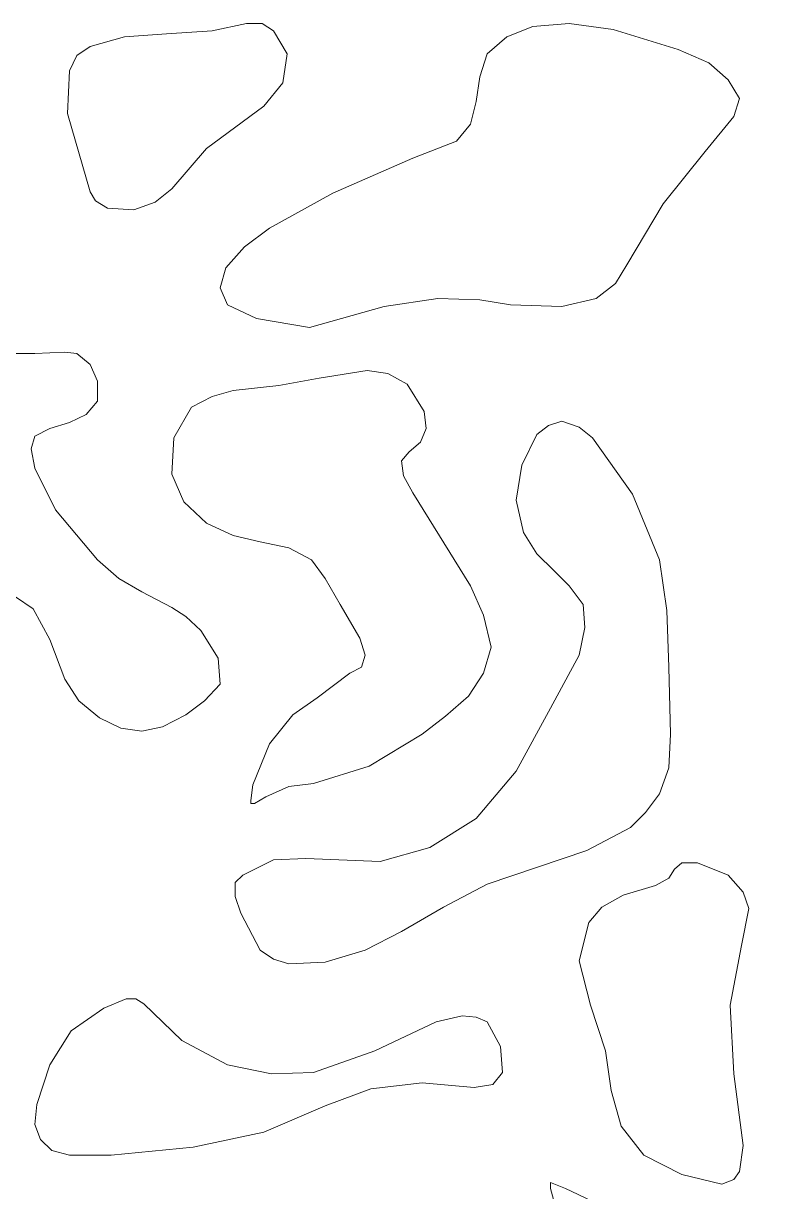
# Model space of a CAD drawing. Header units: millimetres. Extents: x -1200 to 1200, y -590 to 590.
# Drawn here: x 896.3 to 1191, y 119.8 to 585.8 of the extents above; entities that cross this region are included whole.
import ezdxf

# ---------------------------------------------------------------- set-up
doc = ezdxf.new("R2010")
doc.units = ezdxf.units.MM
doc.header["$MEASUREMENT"] = 0
doc.layers.add('Layer 1', color=7, linetype='Continuous')

msp = doc.modelspace()

# ---------------------------------------------------------------- linework, layer by layer
at = {"layer": 'Layer 1', "color": 250, "lineweight": 20}
for points, knots in [([(922.8638, 518.6329), (922.8638, 518.6329), (913.8856, 549.8079), (913.8856, 549.8079), (913.8856, 549.8079), (914.6323, 566.7938), (914.6323, 566.7938), (914.6323, 566.7938), (917.6268, 572.9876), (917.6268, 572.9876), (917.6268, 572.9876), (922.8638, 576.5842), (922.8638, 576.5842), (922.8638, 576.5842), (936.5796, 580.3824), (936.5796, 580.3824), (936.5796, 580.3824), (953.2899, 581.5814), (953.2899, 581.5814), (953.2899, 581.5814), (971.496, 582.7802), (971.496, 582.7802), (971.496, 582.7802), (985.2144, 585.7763), (985.2144, 585.7763), (985.2144, 585.7763), (991.4479, 585.7763), (991.4479, 585.7763), (991.4479, 585.7763), (995.9383, 582.7802), (995.9383, 582.7802), (995.9383, 582.7802), (1001.4252, 573.5881), (1001.4252, 573.5881), (1001.4252, 573.5881), (999.6794, 561.9983), (999.6794, 561.9983), (999.6794, 561.9983), (992.1971, 552.804), (992.1971, 552.804), (992.1971, 552.804), (969.2534, 535.8203), (969.2534, 535.8203), (969.2534, 535.8203), (955.535, 519.8339), (955.535, 519.8339), (955.535, 519.8339), (948.802, 514.4378), (948.802, 514.4378), (948.802, 514.4378), (940.3207, 511.4396), (940.3207, 511.4396), (940.3207, 511.4396), (929.8466, 512.0401), (929.8466, 512.0401), (929.8466, 512.0401), (925.109, 515.0362), (925.109, 515.0362), (925.109, 515.0362), (922.8638, 518.6329), (922.8638, 518.6329)], [0, 0, 0, 0, 0.05, 0.05, 0.05, 0.1, 0.1, 0.1, 0.15, 0.15, 0.15, 0.2, 0.2, 0.2, 0.25, 0.25, 0.25, 0.3, 0.3, 0.3, 0.35, 0.35, 0.35, 0.4, 0.4, 0.4, 0.45, 0.45, 0.45, 0.5, 0.5, 0.5, 0.55, 0.55, 0.55, 0.6, 0.6, 0.6, 0.65, 0.65, 0.65, 0.7, 0.7, 0.7, 0.75, 0.75, 0.75, 0.8, 0.8, 0.8, 0.85, 0.85, 0.85, 0.9, 0.9, 0.9, 0.95, 0.95, 0.95, 1, 1, 1, 1]), ([(1010.4034, 464.4797), (1010.4034, 464.4797), (989.2053, 468.0763), (989.2053, 468.0763), (989.2053, 468.0763), (977.7322, 473.4723), (977.7322, 473.4723), (977.7322, 473.4723), (974.7403, 480.2667), (974.7403, 480.2667), (974.7403, 480.2667), (976.9829, 488.2599), (976.9829, 488.2599), (976.9829, 488.2599), (984.4651, 496.652), (984.4651, 496.652), (984.4651, 496.652), (994.4424, 504.0469), (994.4424, 504.0469), (994.4424, 504.0469), (1019.6313, 518.0345), (1019.6313, 518.0345), (1019.6313, 518.0345), (1051.5559, 532.0221), (1051.5559, 532.0221), (1051.5559, 532.0221), (1069.0127, 538.8164), (1069.0127, 538.8164), (1069.0127, 538.8164), (1074.4996, 545.6107), (1074.4996, 545.6107), (1074.4996, 545.6107), (1076.7448, 554.6034), (1076.7448, 554.6034), (1076.7448, 554.6034), (1078.2408, 564.396), (1078.2408, 564.396), (1078.2408, 564.396), (1081.2352, 573.5881), (1081.2352, 573.5881), (1081.2352, 573.5881), (1088.9647, 580.3824), (1088.9647, 580.3824), (1088.9647, 580.3824), (1099.4413, 584.5774), (1099.4413, 584.5774), (1099.4413, 584.5774), (1113.9064, 585.7763), (1113.9064, 585.7763), (1113.9064, 585.7763), (1131.3634, 583.3785), (1131.3634, 583.3785), (1131.3634, 583.3785), (1157.3015, 575.3853), (1157.3015, 575.3853), (1157.3015, 575.3853), (1169.5214, 569.9915), (1169.5214, 569.9915), (1169.5214, 569.9915), (1177.2534, 563.1971), (1177.2534, 563.1971), (1177.2534, 563.1971), (1181.7438, 555.8023), (1181.7438, 555.8023), (1181.7438, 555.8023), (1179.4986, 548.6091), (1179.4986, 548.6091), (1179.4986, 548.6091), (1168.0255, 534.6214), (1168.0255, 534.6214), (1168.0255, 534.6214), (1151.3152, 513.8373), (1151.3152, 513.8373), (1151.3152, 513.8373), (1136.8501, 489.4588), (1136.8501, 489.4588), (1136.8501, 489.4588), (1132.3624, 482.0639), (1132.3624, 482.0639), (1132.3624, 482.0639), (1124.6303, 476.0696), (1124.6303, 476.0696), (1124.6303, 476.0696), (1110.912, 472.8718), (1110.912, 472.8718), (1110.912, 472.8718), (1090.4631, 473.4723), (1090.4631, 473.4723), (1090.4631, 473.4723), (1078.2408, 475.4712), (1078.2408, 475.4712), (1078.2408, 475.4712), (1061.5305, 476.0696), (1061.5305, 476.0696), (1061.5305, 476.0696), (1040.0827, 472.8718), (1040.0827, 472.8718), (1040.0827, 472.8718), (1010.4034, 464.4797), (1010.4034, 464.4797)], [0, 0, 0, 0, 0.03030303, 0.03030303, 0.03030303, 0.06060606, 0.06060606, 0.06060606, 0.09090909, 0.09090909, 0.09090909, 0.12121212, 0.12121212, 0.12121212, 0.15151515, 0.15151515, 0.15151515, 0.18181818, 0.18181818, 0.18181818, 0.21212121, 0.21212121, 0.21212121, 0.24242424, 0.24242424, 0.24242424, 0.27272727, 0.27272727, 0.27272727, 0.3030303, 0.3030303, 0.3030303, 0.33333333, 0.33333333, 0.33333333, 0.36363636, 0.36363636, 0.36363636, 0.39393939, 0.39393939, 0.39393939, 0.42424242, 0.42424242, 0.42424242, 0.45454545, 0.45454545, 0.45454545, 0.48484848, 0.48484848, 0.48484848, 0.51515152, 0.51515152, 0.51515152, 0.54545455, 0.54545455, 0.54545455, 0.57575758, 0.57575758, 0.57575758, 0.60606061, 0.60606061, 0.60606061, 0.63636364, 0.63636364, 0.63636364, 0.66666667, 0.66666667, 0.66666667, 0.6969697, 0.6969697, 0.6969697, 0.72727273, 0.72727273, 0.72727273, 0.75757576, 0.75757576, 0.75757576, 0.78787879, 0.78787879, 0.78787879, 0.81818182, 0.81818182, 0.81818182, 0.84848485, 0.84848485, 0.84848485, 0.87878788, 0.87878788, 0.87878788, 0.90909091, 0.90909091, 0.90909091, 0.93939394, 0.93939394, 0.93939394, 0.96969697, 0.96969697, 0.96969697, 1, 1, 1, 1]), ([(922.8638, 449.6922), (922.8638, 449.6922), (925.8557, 443.0973), (925.8557, 443.0973), (925.8557, 443.0973), (925.8557, 435.104), (925.8557, 435.104), (925.8557, 435.104), (921.3679, 429.7102), (921.3679, 429.7102), (921.3679, 429.7102), (914.6323, 426.5125), (914.6323, 426.5125), (914.6323, 426.5125), (906.9029, 424.1147), (906.9029, 424.1147), (906.9029, 424.1147), (900.9165, 421.1164), (900.9165, 421.1164), (900.9165, 421.1164), (899.4206, 416.1215), (899.4206, 416.1215), (899.4206, 416.1215), (900.9165, 408.3277), (900.9165, 408.3277), (900.9165, 408.3277), (909.1455, 391.7408), (909.1455, 391.7408), (909.1455, 391.7408), (925.8557, 371.7588), (925.8557, 371.7588), (925.8557, 371.7588), (934.337, 364.364), (934.337, 364.364), (934.337, 364.364), (943.565, 358.9701), (943.565, 358.9701), (943.565, 358.9701), (955.535, 352.7741), (955.535, 352.7741), (955.535, 352.7741), (961.0219, 349.1775), (961.0219, 349.1775), (961.0219, 349.1775), (967.0082, 343.582), (967.0082, 343.582), (967.0082, 343.582), (973.991, 332.5906), (973.991, 332.5906), (973.991, 332.5906), (974.7403, 322.1995), (974.7403, 322.1995), (974.7403, 322.1995), (968.5041, 315.6069), (968.5041, 315.6069), (968.5041, 315.6069), (961.0219, 310.0114), (961.0219, 310.0114), (961.0219, 310.0114), (951.7939, 305.2137), (951.7939, 305.2137), (951.7939, 305.2137), (943.565, 303.4165), (943.565, 303.4165), (943.565, 303.4165), (935.0837, 304.6154), (935.0837, 304.6154), (935.0837, 304.6154), (926.605, 308.8125), (926.605, 308.8125), (926.605, 308.8125), (918.3734, 315.6069), (918.3734, 315.6069), (918.3734, 315.6069), (912.8866, 324.1984), (912.8866, 324.1984), (912.8866, 324.1984), (906.9029, 339.9854), (906.9029, 339.9854), (906.9029, 339.9854), (900.1673, 352.1758), (900.1673, 352.1758), (900.1673, 352.1758), (893.1845, 356.9713), (893.1845, 356.9713), (893.1845, 356.9713), (884.9556, 359.5685), (884.9556, 359.5685), (884.9556, 359.5685), (865.7504, 358.9701), (865.7504, 358.9701), (865.7504, 358.9701), (850.536, 356.3707), (850.536, 356.3707), (850.536, 356.3707), (835.3243, 356.3707), (835.3243, 356.3707), (835.3243, 356.3707), (824.5978, 360.7673), (824.5978, 360.7673), (824.5978, 360.7673), (817.1155, 369.1595), (817.1155, 369.1595), (817.1155, 369.1595), (812.6278, 383.947), (812.6278, 383.947), (812.6278, 383.947), (812.6278, 390.5419), (812.6278, 390.5419), (812.6278, 390.5419), (814.8729, 395.5391), (814.8729, 395.5391), (814.8729, 395.5391), (820.8567, 400.3345), (820.8567, 400.3345), (820.8567, 400.3345), (830.8339, 401.5334), (830.8339, 401.5334), (830.8339, 401.5334), (844.5522, 402.1317), (844.5522, 402.1317), (844.5522, 402.1317), (849.7894, 402.7323), (849.7894, 402.7323), (849.7894, 402.7323), (854.2772, 405.3295), (854.2772, 405.3295), (854.2772, 405.3295), (857.5188, 411.3238), (857.5188, 411.3238), (857.5188, 411.3238), (859.764, 420.5159), (859.764, 420.5159), (859.764, 420.5159), (864.2544, 438.1023), (864.2544, 438.1023), (864.2544, 438.1023), (872.7331, 448.4933), (872.7331, 448.4933), (872.7331, 448.4933), (884.9556, 454.0887), (884.9556, 454.0887), (884.9556, 454.0887), (900.9165, 454.0887), (900.9165, 454.0887), (900.9165, 454.0887), (912.8866, 454.6871), (912.8866, 454.6871), (912.8866, 454.6871), (917.6268, 454.0887), (917.6268, 454.0887), (917.6268, 454.0887), (922.8638, 449.6922), (922.8638, 449.6922)], [0, 0, 0, 0, 0.01960784, 0.01960784, 0.01960784, 0.03921569, 0.03921569, 0.03921569, 0.05882353, 0.05882353, 0.05882353, 0.07843137, 0.07843137, 0.07843137, 0.09803922, 0.09803922, 0.09803922, 0.11764706, 0.11764706, 0.11764706, 0.1372549, 0.1372549, 0.1372549, 0.15686275, 0.15686275, 0.15686275, 0.17647059, 0.17647059, 0.17647059, 0.19607843, 0.19607843, 0.19607843, 0.21568627, 0.21568627, 0.21568627, 0.23529412, 0.23529412, 0.23529412, 0.25490196, 0.25490196, 0.25490196, 0.2745098, 0.2745098, 0.2745098, 0.29411765, 0.29411765, 0.29411765, 0.31372549, 0.31372549, 0.31372549, 0.33333333, 0.33333333, 0.33333333, 0.35294118, 0.35294118, 0.35294118, 0.37254902, 0.37254902, 0.37254902, 0.39215686, 0.39215686, 0.39215686, 0.41176471, 0.41176471, 0.41176471, 0.43137255, 0.43137255, 0.43137255, 0.45098039, 0.45098039, 0.45098039, 0.47058824, 0.47058824, 0.47058824, 0.49019608, 0.49019608, 0.49019608, 0.50980392, 0.50980392, 0.50980392, 0.52941176, 0.52941176, 0.52941176, 0.54901961, 0.54901961, 0.54901961, 0.56862745, 0.56862745, 0.56862745, 0.58823529, 0.58823529, 0.58823529, 0.60784314, 0.60784314, 0.60784314, 0.62745098, 0.62745098, 0.62745098, 0.64705882, 0.64705882, 0.64705882, 0.66666667, 0.66666667, 0.66666667, 0.68627451, 0.68627451, 0.68627451, 0.70588235, 0.70588235, 0.70588235, 0.7254902, 0.7254902, 0.7254902, 0.74509804, 0.74509804, 0.74509804, 0.76470588, 0.76470588, 0.76470588, 0.78431373, 0.78431373, 0.78431373, 0.80392157, 0.80392157, 0.80392157, 0.82352941, 0.82352941, 0.82352941, 0.84313725, 0.84313725, 0.84313725, 0.8627451, 0.8627451, 0.8627451, 0.88235294, 0.88235294, 0.88235294, 0.90196078, 0.90196078, 0.90196078, 0.92156863, 0.92156863, 0.92156863, 0.94117647, 0.94117647, 0.94117647, 0.96078431, 0.96078431, 0.96078431, 0.98039216, 0.98039216, 0.98039216, 1, 1, 1, 1]), ([(1049.3106, 441.8984), (1049.3106, 441.8984), (1056.0437, 430.9091), (1056.0437, 430.9091), (1056.0437, 430.9091), (1056.7929, 424.1147), (1056.7929, 424.1147), (1056.7929, 424.1147), (1054.5478, 418.7187), (1054.5478, 418.7187), (1054.5478, 418.7187), (1050.0599, 414.9227), (1050.0599, 414.9227), (1050.0599, 414.9227), (1047.0655, 411.3238), (1047.0655, 411.3238), (1047.0655, 411.3238), (1047.8147, 405.3295), (1047.8147, 405.3295), (1047.8147, 405.3295), (1051.5559, 398.5351), (1051.5559, 398.5351), (1051.5559, 398.5351), (1074.4996, 361.3679), (1074.4996, 361.3679), (1074.4996, 361.3679), (1079.7367, 349.7759), (1079.7367, 349.7759), (1079.7367, 349.7759), (1082.7311, 336.9871), (1082.7311, 336.9871), (1082.7311, 336.9871), (1079.7367, 326.5962), (1079.7367, 326.5962), (1079.7367, 326.5962), (1073.7529, 317.4041), (1073.7529, 317.4041), (1073.7529, 317.4041), (1064.525, 309.4109), (1064.525, 309.4109), (1064.525, 309.4109), (1055.297, 302.2177), (1055.297, 302.2177), (1055.297, 302.2177), (1034.0964, 289.4289), (1034.0964, 289.4289), (1034.0964, 289.4289), (1011.8993, 282.6346), (1011.8993, 282.6346), (1011.8993, 282.6346), (1002.1744, 281.4357), (1002.1744, 281.4357), (1002.1744, 281.4357), (992.9464, 277.2386), (992.9464, 277.2386), (992.9464, 277.2386), (988.456, 274.6413), (988.456, 274.6413), (988.456, 274.6413), (986.9601, 274.6413), (986.9601, 274.6413), (986.9601, 274.6413), (986.9601, 275.8402), (986.9601, 275.8402), (986.9601, 275.8402), (987.7094, 282.034), (987.7094, 282.034), (987.7094, 282.034), (994.4424, 298.4194), (994.4424, 298.4194), (994.4424, 298.4194), (1003.6703, 310.0114), (1003.6703, 310.0114), (1003.6703, 310.0114), (1013.3978, 316.8057), (1013.3978, 316.8057), (1013.3978, 316.8057), (1026.3643, 326.5962), (1026.3643, 326.5962), (1026.3643, 326.5962), (1031.1045, 328.9939), (1031.1045, 328.9939), (1031.1045, 328.9939), (1032.6004, 333.7894), (1032.6004, 333.7894), (1032.6004, 333.7894), (1030.3552, 340.5838), (1030.3552, 340.5838), (1030.3552, 340.5838), (1022.6232, 353.973), (1022.6232, 353.973), (1022.6232, 353.973), (1016.6394, 364.364), (1016.6394, 364.364), (1016.6394, 364.364), (1011.1526, 371.7588), (1011.1526, 371.7588), (1011.1526, 371.7588), (1002.1744, 376.5543), (1002.1744, 376.5543), (1002.1744, 376.5543), (990.7012, 378.9521), (990.7012, 378.9521), (990.7012, 378.9521), (979.9773, 381.5493), (979.9773, 381.5493), (979.9773, 381.5493), (969.2534, 386.347), (969.2534, 386.347), (969.2534, 386.347), (960.2726, 394.9385), (960.2726, 394.9385), (960.2726, 394.9385), (955.535, 405.93), (955.535, 405.93), (955.535, 405.93), (956.2843, 420.5159), (956.2843, 420.5159), (956.2843, 420.5159), (963.2671, 432.7063), (963.2671, 432.7063), (963.2671, 432.7063), (971.496, 436.9034), (971.496, 436.9034), (971.496, 436.9034), (979.9773, 439.3012), (979.9773, 439.3012), (979.9773, 439.3012), (998.1836, 441.3), (998.1836, 441.3), (998.1836, 441.3), (1014.1445, 444.2961), (1014.1445, 444.2961), (1014.1445, 444.2961), (1033.3497, 447.2944), (1033.3497, 447.2944), (1033.3497, 447.2944), (1041.5786, 446.0955), (1041.5786, 446.0955), (1041.5786, 446.0955), (1049.3106, 441.8984), (1049.3106, 441.8984)], [0, 0, 0, 0, 0.0212766, 0.0212766, 0.0212766, 0.04255319, 0.04255319, 0.04255319, 0.06382979, 0.06382979, 0.06382979, 0.08510638, 0.08510638, 0.08510638, 0.10638298, 0.10638298, 0.10638298, 0.12765957, 0.12765957, 0.12765957, 0.14893617, 0.14893617, 0.14893617, 0.17021277, 0.17021277, 0.17021277, 0.19148936, 0.19148936, 0.19148936, 0.21276596, 0.21276596, 0.21276596, 0.23404255, 0.23404255, 0.23404255, 0.25531915, 0.25531915, 0.25531915, 0.27659574, 0.27659574, 0.27659574, 0.29787234, 0.29787234, 0.29787234, 0.31914894, 0.31914894, 0.31914894, 0.34042553, 0.34042553, 0.34042553, 0.36170213, 0.36170213, 0.36170213, 0.38297872, 0.38297872, 0.38297872, 0.40425532, 0.40425532, 0.40425532, 0.42553191, 0.42553191, 0.42553191, 0.44680851, 0.44680851, 0.44680851, 0.46808511, 0.46808511, 0.46808511, 0.4893617, 0.4893617, 0.4893617, 0.5106383, 0.5106383, 0.5106383, 0.53191489, 0.53191489, 0.53191489, 0.55319149, 0.55319149, 0.55319149, 0.57446809, 0.57446809, 0.57446809, 0.59574468, 0.59574468, 0.59574468, 0.61702128, 0.61702128, 0.61702128, 0.63829787, 0.63829787, 0.63829787, 0.65957447, 0.65957447, 0.65957447, 0.68085106, 0.68085106, 0.68085106, 0.70212766, 0.70212766, 0.70212766, 0.72340426, 0.72340426, 0.72340426, 0.74468085, 0.74468085, 0.74468085, 0.76595745, 0.76595745, 0.76595745, 0.78723404, 0.78723404, 0.78723404, 0.80851064, 0.80851064, 0.80851064, 0.82978723, 0.82978723, 0.82978723, 0.85106383, 0.85106383, 0.85106383, 0.87234043, 0.87234043, 0.87234043, 0.89361702, 0.89361702, 0.89361702, 0.91489362, 0.91489362, 0.91489362, 0.93617021, 0.93617021, 0.93617021, 0.95744681, 0.95744681, 0.95744681, 0.9787234, 0.9787234, 0.9787234, 1, 1, 1, 1]), ([(1123.1344, 420.5159), (1123.1344, 420.5159), (1139.0954, 397.9368), (1139.0954, 397.9368), (1139.0954, 397.9368), (1149.8192, 371.7588), (1149.8192, 371.7588), (1149.8192, 371.7588), (1152.8138, 351.5752), (1152.8138, 351.5752), (1152.8138, 351.5752), (1153.5604, 328.9939), (1153.5604, 328.9939), (1153.5604, 328.9939), (1154.3097, 302.2177), (1154.3097, 302.2177), (1154.3097, 302.2177), (1153.5604, 288.8284), (1153.5604, 288.8284), (1153.5604, 288.8284), (1149.8192, 278.4374), (1149.8192, 278.4374), (1149.8192, 278.4374), (1144.3325, 271.0425), (1144.3325, 271.0425), (1144.3325, 271.0425), (1138.3461, 265.0482), (1138.3461, 265.0482), (1138.3461, 265.0482), (1120.8892, 255.8561), (1120.8892, 255.8561), (1120.8892, 255.8561), (1081.2352, 242.4668), (1081.2352, 242.4668), (1081.2352, 242.4668), (1063.7757, 233.2748), (1063.7757, 233.2748), (1063.7757, 233.2748), (1047.0655, 223.4843), (1047.0655, 223.4843), (1047.0655, 223.4843), (1032.6004, 216.0895), (1032.6004, 216.0895), (1032.6004, 216.0895), (1016.6394, 211.294), (1016.6394, 211.294), (1016.6394, 211.294), (1002.1744, 210.6956), (1002.1744, 210.6956), (1002.1744, 210.6956), (995.9383, 212.4928), (995.9383, 212.4928), (995.9383, 212.4928), (990.7012, 216.0895), (990.7012, 216.0895), (990.7012, 216.0895), (982.9692, 230.877), (982.9692, 230.877), (982.9692, 230.877), (980.724, 237.4719), (980.724, 237.4719), (980.724, 237.4719), (980.724, 243.0674), (980.724, 243.0674), (980.724, 243.0674), (983.7185, 246.0657), (983.7185, 246.0657), (983.7185, 246.0657), (995.9383, 252.06), (995.9383, 252.06), (995.9383, 252.06), (1008.9074, 252.6584), (1008.9074, 252.6584), (1008.9074, 252.6584), (1038.5868, 251.4595), (1038.5868, 251.4595), (1038.5868, 251.4595), (1058.2888, 257.055), (1058.2888, 257.055), (1058.2888, 257.055), (1076.7448, 268.6448), (1076.7448, 268.6448), (1076.7448, 268.6448), (1092.7057, 287.4301), (1092.7057, 287.4301), (1092.7057, 287.4301), (1106.4242, 312.6086), (1106.4242, 312.6086), (1106.4242, 312.6086), (1117.8973, 333.7894), (1117.8973, 333.7894), (1117.8973, 333.7894), (1120.1399, 344.7809), (1120.1399, 344.7809), (1120.1399, 344.7809), (1119.3933, 353.973), (1119.3933, 353.973), (1119.3933, 353.973), (1113.9064, 361.3679), (1113.9064, 361.3679), (1113.9064, 361.3679), (1107.9201, 367.3622), (1107.9201, 367.3622), (1107.9201, 367.3622), (1100.9373, 374.1566), (1100.9373, 374.1566), (1100.9373, 374.1566), (1095.7003, 382.7481), (1095.7003, 382.7481), (1095.7003, 382.7481), (1092.7057, 395.5391), (1092.7057, 395.5391), (1092.7057, 395.5391), (1094.951, 409.5266), (1094.951, 409.5266), (1094.951, 409.5266), (1100.9373, 421.717), (1100.9373, 421.717), (1100.9373, 421.717), (1105.6749, 425.3136), (1105.6749, 425.3136), (1105.6749, 425.3136), (1110.912, 427.1108), (1110.912, 427.1108), (1110.912, 427.1108), (1117.8973, 424.7131), (1117.8973, 424.7131), (1117.8973, 424.7131), (1123.1344, 420.5159), (1123.1344, 420.5159)], [0, 0, 0, 0, 0.02325581, 0.02325581, 0.02325581, 0.04651163, 0.04651163, 0.04651163, 0.06976744, 0.06976744, 0.06976744, 0.09302326, 0.09302326, 0.09302326, 0.11627907, 0.11627907, 0.11627907, 0.13953488, 0.13953488, 0.13953488, 0.1627907, 0.1627907, 0.1627907, 0.18604651, 0.18604651, 0.18604651, 0.20930233, 0.20930233, 0.20930233, 0.23255814, 0.23255814, 0.23255814, 0.25581395, 0.25581395, 0.25581395, 0.27906977, 0.27906977, 0.27906977, 0.30232558, 0.30232558, 0.30232558, 0.3255814, 0.3255814, 0.3255814, 0.34883721, 0.34883721, 0.34883721, 0.37209302, 0.37209302, 0.37209302, 0.39534884, 0.39534884, 0.39534884, 0.41860465, 0.41860465, 0.41860465, 0.44186047, 0.44186047, 0.44186047, 0.46511628, 0.46511628, 0.46511628, 0.48837209, 0.48837209, 0.48837209, 0.51162791, 0.51162791, 0.51162791, 0.53488372, 0.53488372, 0.53488372, 0.55813953, 0.55813953, 0.55813953, 0.58139535, 0.58139535, 0.58139535, 0.60465116, 0.60465116, 0.60465116, 0.62790698, 0.62790698, 0.62790698, 0.65116279, 0.65116279, 0.65116279, 0.6744186, 0.6744186, 0.6744186, 0.69767442, 0.69767442, 0.69767442, 0.72093023, 0.72093023, 0.72093023, 0.74418605, 0.74418605, 0.74418605, 0.76744186, 0.76744186, 0.76744186, 0.79069767, 0.79069767, 0.79069767, 0.81395349, 0.81395349, 0.81395349, 0.8372093, 0.8372093, 0.8372093, 0.86046512, 0.86046512, 0.86046512, 0.88372093, 0.88372093, 0.88372093, 0.90697674, 0.90697674, 0.90697674, 0.93023256, 0.93023256, 0.93023256, 0.95348837, 0.95348837, 0.95348837, 0.97674419, 0.97674419, 0.97674419, 1, 1, 1, 1]), ([(1155.8056, 248.4634), (1155.8056, 248.4634), (1153.5604, 244.8668), (1153.5604, 244.8668), (1153.5604, 244.8668), (1148.3233, 241.8685), (1148.3233, 241.8685), (1148.3233, 241.8685), (1135.3543, 238.0724), (1135.3543, 238.0724), (1135.3543, 238.0724), (1126.8755, 233.2748), (1126.8755, 233.2748), (1126.8755, 233.2748), (1121.6385, 227.0809), (1121.6385, 227.0809), (1121.6385, 227.0809), (1117.8973, 211.8945), (1117.8973, 211.8945), (1117.8973, 211.8945), (1122.3852, 194.1086), (1122.3852, 194.1086), (1122.3852, 194.1086), (1128.3715, 175.9239), (1128.3715, 175.9239), (1128.3715, 175.9239), (1130.6167, 160.137), (1130.6167, 160.137), (1130.6167, 160.137), (1134.605, 145.9499), (1134.605, 145.9499), (1134.605, 145.9499), (1143.5857, 134.3601), (1143.5857, 134.3601), (1143.5857, 134.3601), (1158.7975, 126.5663), (1158.7975, 126.5663), (1158.7975, 126.5663), (1174.7611, 122.7702), (1174.7611, 122.7702), (1174.7611, 122.7702), (1179.4986, 124.5674), (1179.4986, 124.5674), (1179.4986, 124.5674), (1181.7438, 127.7652), (1181.7438, 127.7652), (1181.7438, 127.7652), (1183.2398, 138.1561), (1183.2398, 138.1561), (1183.2398, 138.1561), (1179.4986, 166.7318), (1179.4986, 166.7318), (1179.4986, 166.7318), (1178.0027, 194.1086), (1178.0027, 194.1086), (1178.0027, 194.1086), (1182.4905, 217.8888), (1182.4905, 217.8888), (1182.4905, 217.8888), (1185.485, 232.6764), (1185.485, 232.6764), (1185.485, 232.6764), (1183.2398, 239.2713), (1183.2398, 239.2713), (1183.2398, 239.2713), (1177.2534, 246.0657), (1177.2534, 246.0657), (1177.2534, 246.0657), (1165.0336, 250.8611), (1165.0336, 250.8611), (1165.0336, 250.8611), (1158.7975, 250.8611), (1158.7975, 250.8611), (1158.7975, 250.8611), (1155.8056, 248.4634), (1155.8056, 248.4634)], [0, 0, 0, 0, 0.04, 0.04, 0.04, 0.08, 0.08, 0.08, 0.12, 0.12, 0.12, 0.16, 0.16, 0.16, 0.2, 0.2, 0.2, 0.24, 0.24, 0.24, 0.28, 0.28, 0.28, 0.32, 0.32, 0.32, 0.36, 0.36, 0.36, 0.4, 0.4, 0.4, 0.44, 0.44, 0.44, 0.48, 0.48, 0.48, 0.52, 0.52, 0.52, 0.56, 0.56, 0.56, 0.6, 0.6, 0.6, 0.64, 0.64, 0.64, 0.68, 0.68, 0.68, 0.72, 0.72, 0.72, 0.76, 0.76, 0.76, 0.8, 0.8, 0.8, 0.84, 0.84, 0.84, 0.88, 0.88, 0.88, 0.92, 0.92, 0.92, 0.96, 0.96, 0.96, 1, 1, 1, 1]), ([(944.3117, 194.7092), (944.3117, 194.7092), (959.5259, 180.1211), (959.5259, 180.1211), (959.5259, 180.1211), (977.7322, 170.3285), (977.7322, 170.3285), (977.7322, 170.3285), (995.189, 166.7318), (995.189, 166.7318), (995.189, 166.7318), (1011.8993, 167.3324), (1011.8993, 167.3324), (1011.8993, 167.3324), (1036.3415, 175.9239), (1036.3415, 175.9239), (1036.3415, 175.9239), (1060.7838, 187.5138), (1060.7838, 187.5138), (1060.7838, 187.5138), (1071.258, 189.9115), (1071.258, 189.9115), (1071.258, 189.9115), (1076.7448, 189.3132), (1076.7448, 189.3132), (1076.7448, 189.3132), (1081.2352, 187.5138), (1081.2352, 187.5138), (1081.2352, 187.5138), (1086.4723, 177.7233), (1086.4723, 177.7233), (1086.4723, 177.7233), (1087.219, 167.3324), (1087.219, 167.3324), (1087.219, 167.3324), (1083.4778, 162.5347), (1083.4778, 162.5347), (1083.4778, 162.5347), (1075.9955, 161.3358), (1075.9955, 161.3358), (1075.9955, 161.3358), (1055.297, 163.1352), (1055.297, 163.1352), (1055.297, 163.1352), (1034.8456, 160.7375), (1034.8456, 160.7375), (1034.8456, 160.7375), (1016.6394, 153.9431), (1016.6394, 153.9431), (1016.6394, 153.9431), (992.1971, 143.5522), (992.1971, 143.5522), (992.1971, 143.5522), (964.0138, 137.5556), (964.0138, 137.5556), (964.0138, 137.5556), (931.3425, 134.3601), (931.3425, 134.3601), (931.3425, 134.3601), (914.6323, 134.3601), (914.6323, 134.3601), (914.6323, 134.3601), (907.6495, 136.1573), (907.6495, 136.1573), (907.6495, 136.1573), (903.1617, 140.5539), (903.1617, 140.5539), (903.1617, 140.5539), (900.9165, 146.5483), (900.9165, 146.5483), (900.9165, 146.5483), (901.6632, 154.5415), (901.6632, 154.5415), (901.6632, 154.5415), (906.9029, 170.3285), (906.9029, 170.3285), (906.9029, 170.3285), (915.3815, 183.9172), (915.3815, 183.9172), (915.3815, 183.9172), (928.3506, 192.9098), (928.3506, 192.9098), (928.3506, 192.9098), (937.3289, 196.7059), (937.3289, 196.7059), (937.3289, 196.7059), (941.07, 196.7059), (941.07, 196.7059), (941.07, 196.7059), (944.3117, 194.7092), (944.3117, 194.7092)], [0, 0, 0, 0, 0.03333333, 0.03333333, 0.03333333, 0.06666667, 0.06666667, 0.06666667, 0.1, 0.1, 0.1, 0.13333333, 0.13333333, 0.13333333, 0.16666667, 0.16666667, 0.16666667, 0.2, 0.2, 0.2, 0.23333333, 0.23333333, 0.23333333, 0.26666667, 0.26666667, 0.26666667, 0.3, 0.3, 0.3, 0.33333333, 0.33333333, 0.33333333, 0.36666667, 0.36666667, 0.36666667, 0.4, 0.4, 0.4, 0.43333333, 0.43333333, 0.43333333, 0.46666667, 0.46666667, 0.46666667, 0.5, 0.5, 0.5, 0.53333333, 0.53333333, 0.53333333, 0.56666667, 0.56666667, 0.56666667, 0.6, 0.6, 0.6, 0.63333333, 0.63333333, 0.63333333, 0.66666667, 0.66666667, 0.66666667, 0.7, 0.7, 0.7, 0.73333333, 0.73333333, 0.73333333, 0.76666667, 0.76666667, 0.76666667, 0.8, 0.8, 0.8, 0.83333333, 0.83333333, 0.83333333, 0.86666667, 0.86666667, 0.86666667, 0.9, 0.9, 0.9, 0.93333333, 0.93333333, 0.93333333, 0.96666667, 0.96666667, 0.96666667, 1, 1, 1, 1]), ([(1106.4242, 120.9708), (1106.4242, 120.9708), (1113.9064, 93.594), (1113.9064, 93.594), (1113.9064, 93.594), (1114.6531, 80.8053), (1114.6531, 80.8053), (1114.6531, 80.8053), (1110.912, 72.2115), (1110.912, 72.2115), (1110.912, 72.2115), (1104.9282, 69.8138), (1104.9282, 69.8138), (1104.9282, 69.8138), (1097.1962, 69.2154), (1097.1962, 69.2154), (1097.1962, 69.2154), (1088.9647, 68.6149), (1088.9647, 68.6149), (1088.9647, 68.6149), (1080.4859, 66.6161), (1080.4859, 66.6161), (1080.4859, 66.6161), (1072.7539, 61.2222), (1072.7539, 61.2222), (1072.7539, 61.2222), (1066.0209, 53.229), (1066.0209, 53.229), (1066.0209, 53.229), (1062.2798, 43.6359), (1062.2798, 43.6359), (1062.2798, 43.6359), (1060.0345, 32.6465), (1060.0345, 32.6465), (1060.0345, 32.6465), (1060.7838, 18.4573), (1060.7838, 18.4573), (1060.7838, 18.4573), (1064.525, 5.2697), (1064.525, 5.2697), (1064.525, 5.2697), (1079.7367, -18.5105), (1079.7367, -18.5105), (1079.7367, -18.5105), (1088.9647, -30.1003), (1088.9647, -30.1003), (1088.9647, -30.1003), (1100.1881, -38.6941), (1100.1881, -38.6941), (1100.1881, -38.6941), (1110.1653, -43.4896), (1110.1653, -43.4896), (1110.1653, -43.4896), (1121.6385, -46.4878), (1121.6385, -46.4878), (1121.6385, -46.4878), (1142.8365, -47.0862), (1142.8365, -47.0862), (1142.8365, -47.0862), (1178.0027, -41.0918), (1178.0027, -41.0918), (1178.0027, -41.0918), (1190.9718, -38.0935), (1190.9718, -38.0935), (1190.9718, -38.0935), (1190.9718, -33.6991), (1190.9718, -33.6991), (1190.9718, -33.6991), (1185.485, -28.3031), (1185.485, -28.3031), (1185.485, -28.3031), (1168.7747, -14.1139), (1168.7747, -14.1139), (1168.7747, -14.1139), (1155.8056, -1.3252), (1155.8056, -1.3252), (1155.8056, -1.3252), (1146.8274, 10.863), (1146.8274, 10.863), (1146.8274, 10.863), (1136.8501, 35.6426), (1136.8501, 35.6426), (1136.8501, 35.6426), (1133.109, 57.6234), (1133.109, 57.6234), (1133.109, 57.6234), (1133.8583, 71.0127), (1133.8583, 71.0127), (1133.8583, 71.0127), (1136.8501, 84.4019), (1136.8501, 84.4019), (1136.8501, 84.4019), (1142.8365, 98.3895), (1142.8365, 98.3895), (1142.8365, 98.3895), (1144.3325, 105.1838), (1144.3325, 105.1838), (1144.3325, 105.1838), (1143.5857, 108.7804), (1143.5857, 108.7804), (1143.5857, 108.7804), (1139.0954, 110.5799), (1139.0954, 110.5799), (1139.0954, 110.5799), (1130.6167, 112.3771), (1130.6167, 112.3771), (1130.6167, 112.3771), (1112.4105, 120.9708), (1112.4105, 120.9708), (1112.4105, 120.9708), (1106.4242, 123.3686), (1106.4242, 123.3686), (1106.4242, 123.3686), (1106.4242, 120.9708), (1106.4242, 120.9708)], [0, 0, 0, 0, 0.02631579, 0.02631579, 0.02631579, 0.05263158, 0.05263158, 0.05263158, 0.07894737, 0.07894737, 0.07894737, 0.10526316, 0.10526316, 0.10526316, 0.13157895, 0.13157895, 0.13157895, 0.15789474, 0.15789474, 0.15789474, 0.18421053, 0.18421053, 0.18421053, 0.21052632, 0.21052632, 0.21052632, 0.23684211, 0.23684211, 0.23684211, 0.26315789, 0.26315789, 0.26315789, 0.28947368, 0.28947368, 0.28947368, 0.31578947, 0.31578947, 0.31578947, 0.34210526, 0.34210526, 0.34210526, 0.36842105, 0.36842105, 0.36842105, 0.39473684, 0.39473684, 0.39473684, 0.42105263, 0.42105263, 0.42105263, 0.44736842, 0.44736842, 0.44736842, 0.47368421, 0.47368421, 0.47368421, 0.5, 0.5, 0.5, 0.52631579, 0.52631579, 0.52631579, 0.55263158, 0.55263158, 0.55263158, 0.57894737, 0.57894737, 0.57894737, 0.60526316, 0.60526316, 0.60526316, 0.63157895, 0.63157895, 0.63157895, 0.65789474, 0.65789474, 0.65789474, 0.68421053, 0.68421053, 0.68421053, 0.71052632, 0.71052632, 0.71052632, 0.73684211, 0.73684211, 0.73684211, 0.76315789, 0.76315789, 0.76315789, 0.78947368, 0.78947368, 0.78947368, 0.81578947, 0.81578947, 0.81578947, 0.84210526, 0.84210526, 0.84210526, 0.86842105, 0.86842105, 0.86842105, 0.89473684, 0.89473684, 0.89473684, 0.92105263, 0.92105263, 0.92105263, 0.94736842, 0.94736842, 0.94736842, 0.97368421, 0.97368421, 0.97368421, 1, 1, 1, 1])]:
    msp.add_open_spline(points, degree=3, knots=knots, dxfattribs=at)

doc.saveas('drawing.dxf')
